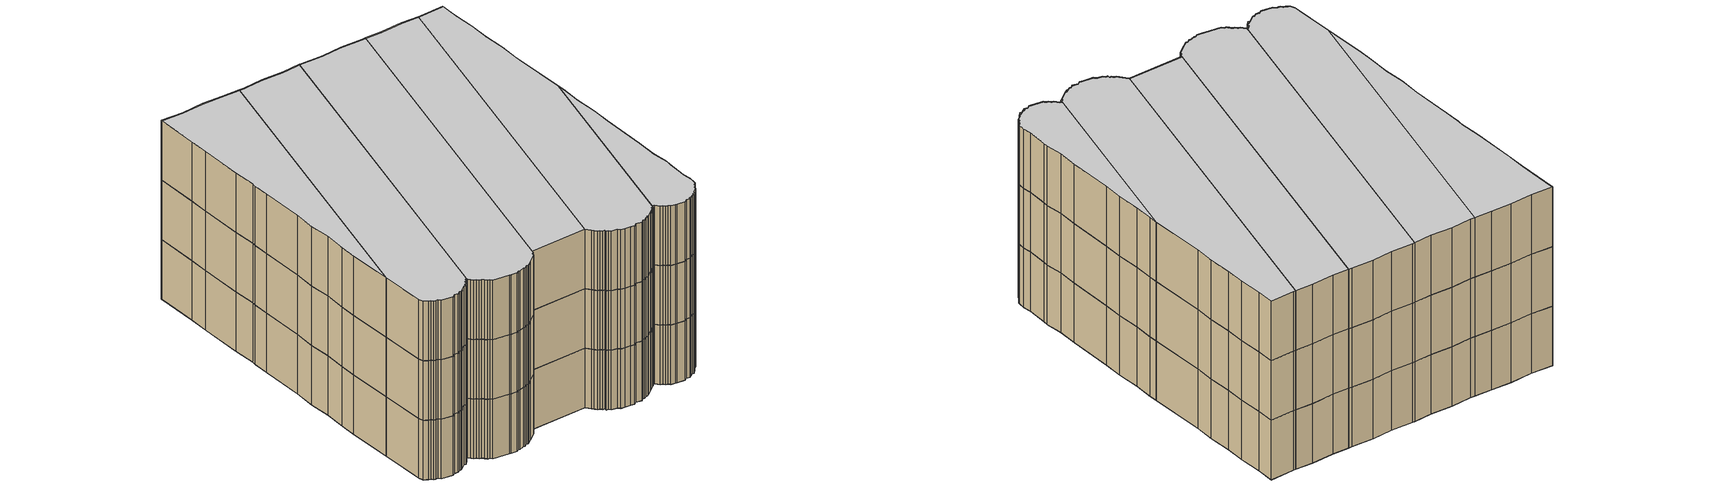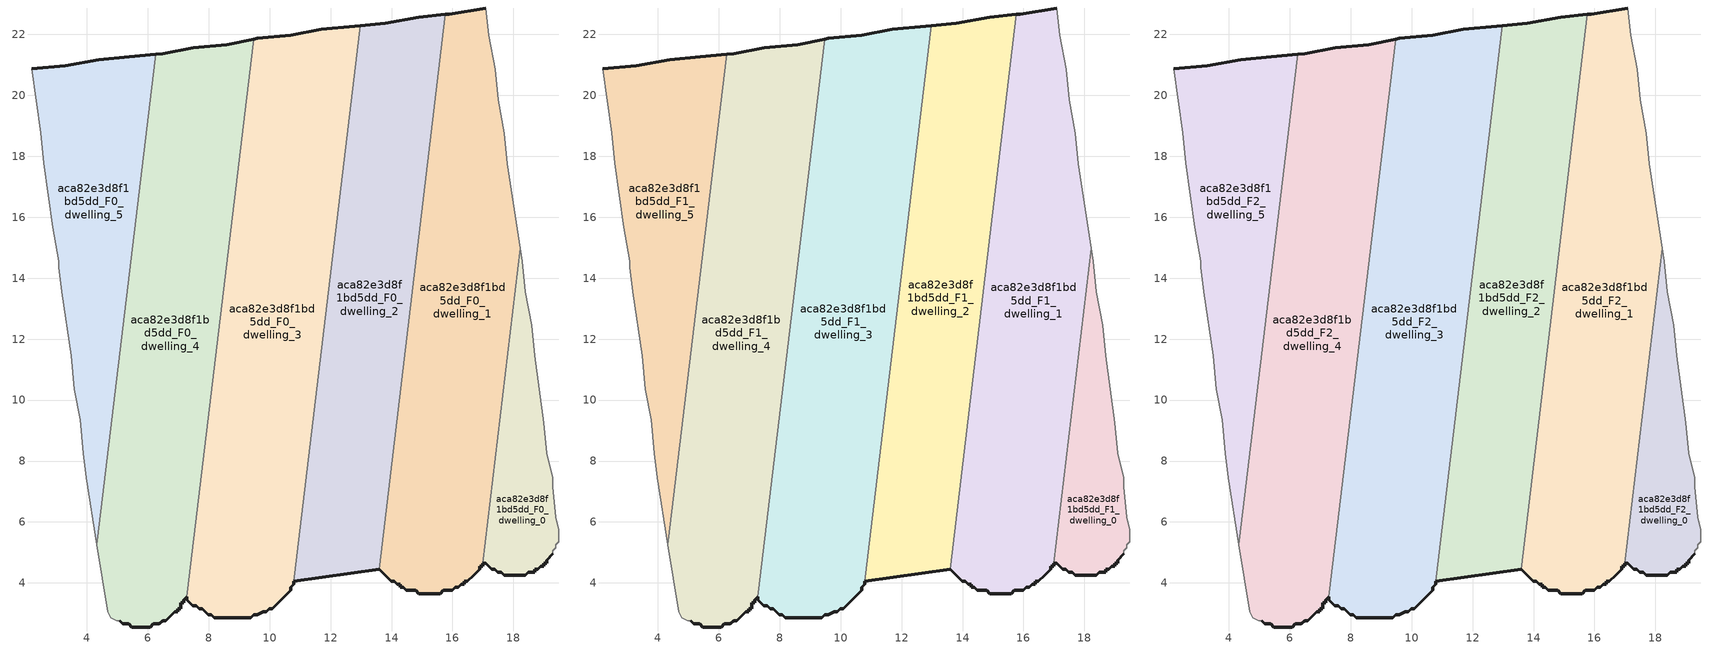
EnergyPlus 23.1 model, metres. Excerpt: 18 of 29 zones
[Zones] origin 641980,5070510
aca82e3d8f1bd5dd_F0_dwelling_0
 floor ground (EU_floor_Construction): 19.09,4.65 19.09,4.75 19.29,4.95 19.29,5.05 19.4,5.15 19.4,5.25 19.49,5.35 19.49,5.75 19.4,6.15 19.3,7.15 19.3,7.45 19.09,8.25 18.99,9.25 18.7,11.46 18.6,12.46 18.4,13.56 18.3,14.56 18.23,14.98 16.99,4.65 17.09,4.65 17.29,4.45 17.39,4.45 17.49,4.35 17.59,4.35 17.69,4.25 17.89,4.25 17.99,4.25 18.39,4.25 18.49,4.35 18.69,4.35 18.69,4.45 18.79,4.45 18.89,4.55 18.99,4.55 18.99,4.65 z0
 wall outside (EU_wall_Construction): 19.29,4.95 19.09,4.75 19.09,4.65 18.99,4.65 18.99,4.55 18.89,4.55 18.79,4.45 18.69,4.45 18.69,4.35 18.49,4.35 18.39,4.25 17.99,4.25 17.89,4.25 17.69,4.25 17.59,4.35 17.49,4.35 17.39,4.45 17.29,4.45 17.09,4.65 16.99,4.65 z0:3
 wall adiabatic (EU_wall_Construction): 18.23,14.98 18.3,14.56 18.4,13.56 18.6,12.46 18.7,11.46 18.99,9.25 19.09,8.25 19.3,7.45 19.3,7.15 19.4,6.15 19.49,5.75 19.49,5.35 19.4,5.25 19.4,5.15 19.29,5.05 19.29,4.95 z0:3
 wall to aca82e3d8f1bd5dd_F0_dwelling_1 (EU_wall_Construction): 16.99,4.65 18.23,14.98 z0:3
aca82e3d8f1bd5dd_F0_dwelling_1
 floor ground (EU_floor_Construction): 16.99,4.55 16.99,4.65 18.23,14.98 17.8,17.76 17.7,18.76 17.5,19.86 17.4,20.86 17.2,21.96 17.1,22.87 15.9,22.67 15.77,22.65 13.59,4.45 13.79,4.25 13.89,4.15 13.99,4.05 14.09,4.05 14.19,3.95 14.29,3.95 14.29,3.85 14.39,3.85 14.49,3.75 14.79,3.75 14.89,3.65 15.09,3.65 15.39,3.65 15.59,3.65 15.69,3.75 15.99,3.75 16.09,3.85 16.19,3.85 16.29,3.95 16.39,3.95 16.39,4.05 16.49,4.05 16.69,4.25 16.79,4.35 16.89,4.45 16.89,4.55 z0
 wall outside (EU_wall_Construction): 16.99,4.65 16.99,4.55 16.89,4.55 16.89,4.45 16.79,4.35 16.69,4.25 16.49,4.05 16.39,4.05 16.39,3.95 16.29,3.95 16.19,3.85 16.09,3.85 15.99,3.75 15.69,3.75 15.59,3.65 15.39,3.65 15.09,3.65 14.89,3.65 14.79,3.75 14.49,3.75 14.39,3.85 14.29,3.85 14.29,3.95 14.19,3.95 14.09,4.05 13.99,4.05 13.89,4.15 13.79,4.25 13.59,4.45 / 15.77,22.65 15.9,22.67 17.1,22.87 z0:3
 wall adiabatic (EU_wall_Construction): 17.1,22.87 17.2,21.96 17.4,20.86 17.5,19.86 17.7,18.76 17.8,17.76 18.23,14.98 z0:3
 wall to aca82e3d8f1bd5dd_F0_dwelling_2 (EU_wall_Construction): 13.59,4.45 15.77,22.65 z0:3
aca82e3d8f1bd5dd_F0_dwelling_2
 floor ground (EU_floor_Construction): 13.59,4.45 15.77,22.65 14.9,22.57 13.8,22.36 12.97,22.28 10.79,4.05 z0
 wall outside (EU_wall_Construction): 13.59,4.45 10.79,4.05 / 12.97,22.28 13.8,22.36 14.9,22.57 15.77,22.65 z0:3
 wall to aca82e3d8f1bd5dd_F0_dwelling_3 (EU_wall_Construction): 10.79,4.05 12.97,22.28 z0:3
aca82e3d8f1bd5dd_F0_dwelling_3
 floor ground (EU_floor_Construction): 10.79,3.95 10.79,4.05 12.97,22.28 12.8,22.26 11.69,22.17 10.69,21.97 9.59,21.87 9.48,21.84 7.29,3.55 7.29,3.45 7.39,3.35 7.48,3.25 7.59,3.25 7.69,3.15 7.79,3.15 7.89,3.05 7.99,2.95 8.09,2.95 8.19,2.85 8.99,2.85 9.09,2.85 9.39,2.85 9.49,2.95 9.59,2.95 9.79,3.05 9.89,3.05 9.99,3.15 10.09,3.15 10.19,3.25 10.29,3.35 10.69,3.75 10.69,3.85 z0
 wall outside (EU_wall_Construction): 10.79,4.05 10.79,3.95 10.69,3.85 10.69,3.75 10.29,3.35 10.19,3.25 10.09,3.15 9.99,3.15 9.89,3.05 9.79,3.05 9.59,2.95 9.49,2.95 9.39,2.85 9.09,2.85 8.99,2.85 8.19,2.85 8.09,2.95 7.99,2.95 7.89,3.05 7.79,3.15 7.69,3.15 7.59,3.25 7.48,3.25 7.39,3.35 7.29,3.45 7.29,3.55 / 9.48,21.84 9.59,21.87 10.69,21.97 11.69,22.17 12.8,22.26 12.97,22.28 z0:3
 wall to aca82e3d8f1bd5dd_F0_dwelling_4 (EU_wall_Construction): 7.29,3.55 9.48,21.84 z0:3
aca82e3d8f1bd5dd_F0_dwelling_4
 floor ground (EU_floor_Construction): 7.29,3.55 9.48,21.84 8.59,21.67 7.49,21.57 6.49,21.37 6.26,21.34 4.33,5.26 4.68,3.05 4.78,2.85 4.98,2.75 5.08,2.75 5.18,2.65 5.28,2.65 5.38,2.65 5.48,2.55 6.08,2.55 6.19,2.65 6.38,2.65 6.48,2.75 6.58,2.75 6.69,2.85 6.89,3.05 6.98,3.05 6.98,3.15 7.09,3.15 7.09,3.35 7.19,3.35 7.19,3.45 z0
 wall outside (EU_wall_Construction): 7.29,3.55 7.19,3.45 7.19,3.35 7.09,3.35 7.09,3.15 6.98,3.15 6.98,3.05 6.89,3.05 6.69,2.85 6.58,2.75 6.48,2.75 6.38,2.65 6.19,2.65 6.08,2.55 5.48,2.55 5.38,2.65 5.28,2.65 5.18,2.65 5.08,2.75 / 6.26,21.34 6.49,21.37 7.49,21.57 8.59,21.67 9.48,21.84 z0:3
 wall adiabatic (EU_wall_Construction): 5.08,2.75 4.98,2.75 4.78,2.85 4.68,3.05 4.33,5.26 z0:3
 wall to aca82e3d8f1bd5dd_F0_dwelling_5 (EU_wall_Construction): 4.33,5.26 6.26,21.34 z0:3
aca82e3d8f1bd5dd_F0_dwelling_5
 floor ground (EU_floor_Construction): 4.33,5.26 6.26,21.34 5.39,21.27 4.39,21.17 3.29,20.97 2.19,20.87 2.49,18.77 2.59,17.76 2.89,15.66 3.09,14.56 3.09,14.36 3.19,13.56 3.48,11.46 3.58,10.36 3.79,9.36 3.89,8.26 3.98,7.46 z0
 wall outside (EU_wall_Construction): 2.19,20.87 3.29,20.97 4.39,21.17 5.39,21.27 6.26,21.34 z0:3
 wall adiabatic (EU_wall_Construction): 4.33,5.26 3.98,7.46 3.89,8.26 3.79,9.36 3.58,10.36 3.48,11.46 3.19,13.56 3.09,14.36 3.09,14.56 2.89,15.66 2.59,17.76 2.49,18.77 2.19,20.87 z0:3
aca82e3d8f1bd5dd_F1_dwelling_0
 floor to aca82e3d8f1bd5dd_F0_dwelling_0 (EU_floor_Construction): 19.09,4.65 19.09,4.75 19.29,4.95 19.29,5.05 19.4,5.15 19.4,5.25 19.49,5.35 19.49,5.75 19.4,6.15 19.3,7.15 19.3,7.45 19.09,8.25 18.99,9.25 18.7,11.46 18.6,12.46 18.4,13.56 18.3,14.56 18.23,14.98 16.99,4.65 17.09,4.65 17.29,4.45 17.39,4.45 17.49,4.35 17.59,4.35 17.69,4.25 17.89,4.25 17.99,4.25 18.39,4.25 18.49,4.35 18.69,4.35 18.69,4.45 18.79,4.45 18.89,4.55 18.99,4.55 18.99,4.65 z3
 wall outside (EU_wall_Construction): 19.29,4.95 19.09,4.75 19.09,4.65 18.99,4.65 18.99,4.55 18.89,4.55 18.79,4.45 18.69,4.45 18.69,4.35 18.49,4.35 18.39,4.25 17.99,4.25 17.89,4.25 17.69,4.25 17.59,4.35 17.49,4.35 17.39,4.45 17.29,4.45 17.09,4.65 16.99,4.65 z3:6
 wall adiabatic (EU_wall_Construction): 18.23,14.98 18.3,14.56 18.4,13.56 18.6,12.46 18.7,11.46 18.99,9.25 19.09,8.25 19.3,7.45 19.3,7.15 19.4,6.15 19.49,5.75 19.49,5.35 19.4,5.25 19.4,5.15 19.29,5.05 19.29,4.95 z3:6
 wall to aca82e3d8f1bd5dd_F1_dwelling_1 (EU_wall_Construction): 16.99,4.65 18.23,14.98 z3:6
aca82e3d8f1bd5dd_F1_dwelling_1
 floor to aca82e3d8f1bd5dd_F0_dwelling_1 (EU_floor_Construction): 16.99,4.55 16.99,4.65 18.23,14.98 17.8,17.76 17.7,18.76 17.5,19.86 17.4,20.86 17.2,21.96 17.1,22.87 15.9,22.67 15.77,22.65 13.59,4.45 13.79,4.25 13.89,4.15 13.99,4.05 14.09,4.05 14.19,3.95 14.29,3.95 14.29,3.85 14.39,3.85 14.49,3.75 14.79,3.75 14.89,3.65 15.09,3.65 15.39,3.65 15.59,3.65 15.69,3.75 15.99,3.75 16.09,3.85 16.19,3.85 16.29,3.95 16.39,3.95 16.39,4.05 16.49,4.05 16.69,4.25 16.79,4.35 16.89,4.45 16.89,4.55 z3
 wall outside (EU_wall_Construction): 16.99,4.65 16.99,4.55 16.89,4.55 16.89,4.45 16.79,4.35 16.69,4.25 16.49,4.05 16.39,4.05 16.39,3.95 16.29,3.95 16.19,3.85 16.09,3.85 15.99,3.75 15.69,3.75 15.59,3.65 15.39,3.65 15.09,3.65 14.89,3.65 14.79,3.75 14.49,3.75 14.39,3.85 14.29,3.85 14.29,3.95 14.19,3.95 14.09,4.05 13.99,4.05 13.89,4.15 13.79,4.25 13.59,4.45 / 15.77,22.65 15.9,22.67 17.1,22.87 z3:6
 wall adiabatic (EU_wall_Construction): 17.1,22.87 17.2,21.96 17.4,20.86 17.5,19.86 17.7,18.76 17.8,17.76 18.23,14.98 z3:6
 wall to aca82e3d8f1bd5dd_F1_dwelling_2 (EU_wall_Construction): 13.59,4.45 15.77,22.65 z3:6
aca82e3d8f1bd5dd_F1_dwelling_2
 floor to aca82e3d8f1bd5dd_F0_dwelling_2 (EU_floor_Construction): 13.59,4.45 15.77,22.65 14.9,22.57 13.8,22.36 12.97,22.28 10.79,4.05 z3
 wall outside (EU_wall_Construction): 13.59,4.45 10.79,4.05 / 12.97,22.28 13.8,22.36 14.9,22.57 15.77,22.65 z3:6
 wall to aca82e3d8f1bd5dd_F1_dwelling_3 (EU_wall_Construction): 10.79,4.05 12.97,22.28 z3:6
aca82e3d8f1bd5dd_F1_dwelling_3
 floor to aca82e3d8f1bd5dd_F0_dwelling_3 (EU_floor_Construction): 10.79,3.95 10.79,4.05 12.97,22.28 12.8,22.26 11.69,22.17 10.69,21.97 9.59,21.87 9.48,21.84 7.29,3.55 7.29,3.45 7.39,3.35 7.48,3.25 7.59,3.25 7.69,3.15 7.79,3.15 7.89,3.05 7.99,2.95 8.09,2.95 8.19,2.85 8.99,2.85 9.09,2.85 9.39,2.85 9.49,2.95 9.59,2.95 9.79,3.05 9.89,3.05 9.99,3.15 10.09,3.15 10.19,3.25 10.29,3.35 10.69,3.75 10.69,3.85 z3
 wall outside (EU_wall_Construction): 10.79,4.05 10.79,3.95 10.69,3.85 10.69,3.75 10.29,3.35 10.19,3.25 10.09,3.15 9.99,3.15 9.89,3.05 9.79,3.05 9.59,2.95 9.49,2.95 9.39,2.85 9.09,2.85 8.99,2.85 8.19,2.85 8.09,2.95 7.99,2.95 7.89,3.05 7.79,3.15 7.69,3.15 7.59,3.25 7.48,3.25 7.39,3.35 7.29,3.45 7.29,3.55 / 9.48,21.84 9.59,21.87 10.69,21.97 11.69,22.17 12.8,22.26 12.97,22.28 z3:6
 wall to aca82e3d8f1bd5dd_F1_dwelling_4 (EU_wall_Construction): 7.29,3.55 9.48,21.84 z3:6
aca82e3d8f1bd5dd_F1_dwelling_4
 floor to aca82e3d8f1bd5dd_F0_dwelling_4 (EU_floor_Construction): 7.29,3.55 9.48,21.84 8.59,21.67 7.49,21.57 6.49,21.37 6.26,21.34 4.33,5.26 4.68,3.05 4.78,2.85 4.98,2.75 5.08,2.75 5.18,2.65 5.28,2.65 5.38,2.65 5.48,2.55 6.08,2.55 6.19,2.65 6.38,2.65 6.48,2.75 6.58,2.75 6.69,2.85 6.89,3.05 6.98,3.05 6.98,3.15 7.09,3.15 7.09,3.35 7.19,3.35 7.19,3.45 z3
 wall outside (EU_wall_Construction): 7.29,3.55 7.19,3.45 7.19,3.35 7.09,3.35 7.09,3.15 6.98,3.15 6.98,3.05 6.89,3.05 6.69,2.85 6.58,2.75 6.48,2.75 6.38,2.65 6.19,2.65 6.08,2.55 5.48,2.55 5.38,2.65 5.28,2.65 5.18,2.65 5.08,2.75 / 6.26,21.34 6.49,21.37 7.49,21.57 8.59,21.67 9.48,21.84 z3:6
 wall adiabatic (EU_wall_Construction): 5.08,2.75 4.98,2.75 4.78,2.85 4.68,3.05 4.33,5.26 z3:6
 wall to aca82e3d8f1bd5dd_F1_dwelling_5 (EU_wall_Construction): 4.33,5.26 6.26,21.34 z3:6
aca82e3d8f1bd5dd_F1_dwelling_5
 floor to aca82e3d8f1bd5dd_F0_dwelling_5 (EU_floor_Construction): 4.33,5.26 6.26,21.34 5.39,21.27 4.39,21.17 3.29,20.97 2.19,20.87 2.49,18.77 2.59,17.76 2.89,15.66 3.09,14.56 3.09,14.36 3.19,13.56 3.48,11.46 3.58,10.36 3.79,9.36 3.89,8.26 3.98,7.46 z3
 wall outside (EU_wall_Construction): 2.19,20.87 3.29,20.97 4.39,21.17 5.39,21.27 6.26,21.34 z3:6
 wall adiabatic (EU_wall_Construction): 4.33,5.26 3.98,7.46 3.89,8.26 3.79,9.36 3.58,10.36 3.48,11.46 3.19,13.56 3.09,14.36 3.09,14.56 2.89,15.66 2.59,17.76 2.49,18.77 2.19,20.87 z3:6
aca82e3d8f1bd5dd_F2_dwelling_0
 floor to aca82e3d8f1bd5dd_F1_dwelling_0 (EU_floor_Construction): 19.09,4.65 19.09,4.75 19.29,4.95 19.29,5.05 19.4,5.15 19.4,5.25 19.49,5.35 19.49,5.75 19.4,6.15 19.3,7.15 19.3,7.45 19.09,8.25 18.99,9.25 18.7,11.46 18.6,12.46 18.4,13.56 18.3,14.56 18.23,14.98 16.99,4.65 17.09,4.65 17.29,4.45 17.39,4.45 17.49,4.35 17.59,4.35 17.69,4.25 17.89,4.25 17.99,4.25 18.39,4.25 18.49,4.35 18.69,4.35 18.69,4.45 18.79,4.45 18.89,4.55 18.99,4.55 18.99,4.65 z6
 wall outside (EU_wall_Construction): 19.29,4.95 19.09,4.75 19.09,4.65 18.99,4.65 18.99,4.55 18.89,4.55 18.79,4.45 18.69,4.45 18.69,4.35 18.49,4.35 18.39,4.25 17.99,4.25 17.89,4.25 17.69,4.25 17.59,4.35 17.49,4.35 17.39,4.45 17.29,4.45 17.09,4.65 16.99,4.65 z6:9
 wall adiabatic (EU_wall_Construction): 18.23,14.98 18.3,14.56 18.4,13.56 18.6,12.46 18.7,11.46 18.99,9.25 19.09,8.25 19.3,7.45 19.3,7.15 19.4,6.15 19.49,5.75 19.49,5.35 19.4,5.25 19.4,5.15 19.29,5.05 19.29,4.95 z6:9
 wall to aca82e3d8f1bd5dd_F2_dwelling_1 (EU_wall_Construction): 16.99,4.65 18.23,14.98 z6:9
 ceiling to aca82e3d8f1bd5dd_F3_dwelling_0 (EU_floor_Construction): 18.23,14.98 18.3,14.56 18.4,13.56 18.6,12.46 18.7,11.46 18.99,9.25 19.09,8.25 19.3,7.45 19.3,7.15 19.4,6.15 19.49,5.75 19.49,5.35 19.4,5.25 19.4,5.15 19.29,5.05 19.29,4.95 19.09,4.75 19.09,4.65 18.99,4.65 18.99,4.55 18.89,4.55 18.79,4.45 18.69,4.45 18.69,4.35 18.49,4.35 18.39,4.25 17.99,4.25 17.89,4.25 17.69,4.25 17.59,4.35 17.49,4.35 17.39,4.45 17.29,4.45 17.09,4.65 16.99,4.65 z9
aca82e3d8f1bd5dd_F2_dwelling_1
 floor to aca82e3d8f1bd5dd_F1_dwelling_1 (EU_floor_Construction): 16.99,4.55 16.99,4.65 18.23,14.98 17.8,17.76 17.7,18.76 17.5,19.86 17.4,20.86 17.2,21.96 17.1,22.87 15.9,22.67 15.77,22.65 13.59,4.45 13.79,4.25 13.89,4.15 13.99,4.05 14.09,4.05 14.19,3.95 14.29,3.95 14.29,3.85 14.39,3.85 14.49,3.75 14.79,3.75 14.89,3.65 15.09,3.65 15.39,3.65 15.59,3.65 15.69,3.75 15.99,3.75 16.09,3.85 16.19,3.85 16.29,3.95 16.39,3.95 16.39,4.05 16.49,4.05 16.69,4.25 16.79,4.35 16.89,4.45 16.89,4.55 z6
 wall outside (EU_wall_Construction): 16.99,4.65 16.99,4.55 16.89,4.55 16.89,4.45 16.79,4.35 16.69,4.25 16.49,4.05 16.39,4.05 16.39,3.95 16.29,3.95 16.19,3.85 16.09,3.85 15.99,3.75 15.69,3.75 15.59,3.65 15.39,3.65 15.09,3.65 14.89,3.65 14.79,3.75 14.49,3.75 14.39,3.85 14.29,3.85 14.29,3.95 14.19,3.95 14.09,4.05 13.99,4.05 13.89,4.15 13.79,4.25 13.59,4.45 / 15.77,22.65 15.9,22.67 17.1,22.87 z6:9
 wall adiabatic (EU_wall_Construction): 17.1,22.87 17.2,21.96 17.4,20.86 17.5,19.86 17.7,18.76 17.8,17.76 18.23,14.98 z6:9
 wall to aca82e3d8f1bd5dd_F2_dwelling_2 (EU_wall_Construction): 13.59,4.45 15.77,22.65 z6:9
 ceiling to aca82e3d8f1bd5dd_F3_dwelling_1 (EU_floor_Construction): 17.1,22.87 17.2,21.96 17.4,20.86 17.5,19.86 17.7,18.76 17.8,17.76 18.23,14.98 16.99,4.65 16.99,4.55 16.89,4.55 16.89,4.45 16.79,4.35 16.69,4.25 16.49,4.05 16.39,4.05 16.39,3.95 16.29,3.95 16.19,3.85 16.09,3.85 15.99,3.75 15.69,3.75 15.59,3.65 15.39,3.65 15.09,3.65 14.89,3.65 14.79,3.75 14.49,3.75 14.39,3.85 14.29,3.85 14.29,3.95 14.19,3.95 14.09,4.05 13.99,4.05 13.89,4.15 13.79,4.25 13.59,4.45 15.77,22.65 15.9,22.67 z9
aca82e3d8f1bd5dd_F2_dwelling_2
 floor to aca82e3d8f1bd5dd_F1_dwelling_2 (EU_floor_Construction): 13.59,4.45 15.77,22.65 14.9,22.57 13.8,22.36 12.97,22.28 10.79,4.05 z6
 wall outside (EU_wall_Construction): 13.59,4.45 10.79,4.05 / 12.97,22.28 13.8,22.36 14.9,22.57 15.77,22.65 z6:9
 wall to aca82e3d8f1bd5dd_F2_dwelling_3 (EU_wall_Construction): 10.79,4.05 12.97,22.28 z6:9
 ceiling to aca82e3d8f1bd5dd_F3_dwelling_2 (EU_floor_Construction): 15.77,22.65 13.59,4.45 10.79,4.05 12.97,22.28 13.8,22.36 14.9,22.57 z9
aca82e3d8f1bd5dd_F2_dwelling_3
 floor to aca82e3d8f1bd5dd_F1_dwelling_3 (EU_floor_Construction): 10.79,3.95 10.79,4.05 12.97,22.28 12.8,22.26 11.69,22.17 10.69,21.97 9.59,21.87 9.48,21.84 7.29,3.55 7.29,3.45 7.39,3.35 7.48,3.25 7.59,3.25 7.69,3.15 7.79,3.15 7.89,3.05 7.99,2.95 8.09,2.95 8.19,2.85 8.99,2.85 9.09,2.85 9.39,2.85 9.49,2.95 9.59,2.95 9.79,3.05 9.89,3.05 9.99,3.15 10.09,3.15 10.19,3.25 10.29,3.35 10.69,3.75 10.69,3.85 z6
 wall outside (EU_wall_Construction): 10.79,4.05 10.79,3.95 10.69,3.85 10.69,3.75 10.29,3.35 10.19,3.25 10.09,3.15 9.99,3.15 9.89,3.05 9.79,3.05 9.59,2.95 9.49,2.95 9.39,2.85 9.09,2.85 8.99,2.85 8.19,2.85 8.09,2.95 7.99,2.95 7.89,3.05 7.79,3.15 7.69,3.15 7.59,3.25 7.48,3.25 7.39,3.35 7.29,3.45 7.29,3.55 / 9.48,21.84 9.59,21.87 10.69,21.97 11.69,22.17 12.8,22.26 12.97,22.28 z6:9
 wall to aca82e3d8f1bd5dd_F2_dwelling_4 (EU_wall_Construction): 7.29,3.55 9.48,21.84 z6:9
 ceiling to aca82e3d8f1bd5dd_F3_dwelling_3 (EU_floor_Construction): 12.97,22.28 10.79,4.05 10.79,3.95 10.69,3.85 10.69,3.75 10.29,3.35 10.19,3.25 10.09,3.15 9.99,3.15 9.89,3.05 9.79,3.05 9.59,2.95 9.49,2.95 9.39,2.85 9.09,2.85 8.99,2.85 8.19,2.85 8.09,2.95 7.99,2.95 7.89,3.05 7.79,3.15 7.69,3.15 7.59,3.25 7.48,3.25 7.39,3.35 7.29,3.45 7.29,3.55 9.48,21.84 9.59,21.87 10.69,21.97 11.69,22.17 12.8,22.26 z9
aca82e3d8f1bd5dd_F2_dwelling_4
 floor to aca82e3d8f1bd5dd_F1_dwelling_4 (EU_floor_Construction): 7.29,3.55 9.48,21.84 8.59,21.67 7.49,21.57 6.49,21.37 6.26,21.34 4.33,5.26 4.68,3.05 4.78,2.85 4.98,2.75 5.08,2.75 5.18,2.65 5.28,2.65 5.38,2.65 5.48,2.55 6.08,2.55 6.19,2.65 6.38,2.65 6.48,2.75 6.58,2.75 6.69,2.85 6.89,3.05 6.98,3.05 6.98,3.15 7.09,3.15 7.09,3.35 7.19,3.35 7.19,3.45 z6
 wall outside (EU_wall_Construction): 7.29,3.55 7.19,3.45 7.19,3.35 7.09,3.35 7.09,3.15 6.98,3.15 6.98,3.05 6.89,3.05 6.69,2.85 6.58,2.75 6.48,2.75 6.38,2.65 6.19,2.65 6.08,2.55 5.48,2.55 5.38,2.65 5.28,2.65 5.18,2.65 5.08,2.75 / 6.26,21.34 6.49,21.37 7.49,21.57 8.59,21.67 9.48,21.84 z6:9
 wall adiabatic (EU_wall_Construction): 5.08,2.75 4.98,2.75 4.78,2.85 4.68,3.05 4.33,5.26 z6:9
 wall to aca82e3d8f1bd5dd_F2_dwelling_5 (EU_wall_Construction): 4.33,5.26 6.26,21.34 z6:9
 ceiling to aca82e3d8f1bd5dd_F3_dwelling_4 (EU_floor_Construction): 9.48,21.84 7.29,3.55 7.19,3.45 7.19,3.35 7.09,3.35 7.09,3.15 6.98,3.15 6.98,3.05 6.89,3.05 6.69,2.85 6.58,2.75 6.48,2.75 6.38,2.65 6.19,2.65 6.08,2.55 5.48,2.55 5.38,2.65 5.28,2.65 5.18,2.65 5.08,2.75 4.98,2.75 4.78,2.85 4.68,3.05 4.33,5.26 6.26,21.34 6.49,21.37 7.49,21.57 8.59,21.67 z9
aca82e3d8f1bd5dd_F2_dwelling_5
 floor to aca82e3d8f1bd5dd_F1_dwelling_5 (EU_floor_Construction): 4.33,5.26 6.26,21.34 5.39,21.27 4.39,21.17 3.29,20.97 2.19,20.87 2.49,18.77 2.59,17.76 2.89,15.66 3.09,14.56 3.09,14.36 3.19,13.56 3.48,11.46 3.58,10.36 3.79,9.36 3.89,8.26 3.98,7.46 z6
 wall outside (EU_wall_Construction): 2.19,20.87 3.29,20.97 4.39,21.17 5.39,21.27 6.26,21.34 z6:9
 wall adiabatic (EU_wall_Construction): 4.33,5.26 3.98,7.46 3.89,8.26 3.79,9.36 3.58,10.36 3.48,11.46 3.19,13.56 3.09,14.36 3.09,14.56 2.89,15.66 2.59,17.76 2.49,18.77 2.19,20.87 z6:9
 ceiling to aca82e3d8f1bd5dd_F3_dwelling_5 (EU_floor_Construction): 6.26,21.34 4.33,5.26 3.98,7.46 3.89,8.26 3.79,9.36 3.58,10.36 3.48,11.46 3.19,13.56 3.09,14.36 3.09,14.56 2.89,15.66 2.59,17.76 2.49,18.77 2.19,20.87 3.29,20.97 4.39,21.17 5.39,21.27 z9
[Building]
EU S2 Campaign: North Axis=0; Terrain=City; Solar Distribution=FullExterior
[Site:Location]
Lyon-Bron: Latitude=45.75; Longitude=5; Time Zone=1; Elevation=198
[SizingPeriod:WeatherFileDays]
AnnualSizingPeriod: Begin Month=1; Begin Day of Month=1; End Month=12; End Day of Month=31; Day of Week for Start Day=Monday; Use Weather File Daylight Saving Period=No; Use Weather File Rain and Snow Indicators=No
[MATERIAL]
EU_InternalMass_Material: Roughness=MediumRough; Thickness=0.1; Conductivity=1; Density=1800; Specific Heat=900; Thermal Absorptance=0.9; Solar Absorptance=0.7; Visible Absorptance=0.7
[MATERIAL:NOMASS] Roughness=MediumRough; Thermal Absorptance=0.9; Solar Absorptance=0.7; Visible Absorptance=0.7
Name | Thermal Resistance
EU_wall_NoMass | 0.776494
EU_floor_NoMass | 0.421597
[CONSTRUCTION]
EU_wall_Construction: EU_wall_NoMass
EU_floor_Construction: EU_floor_NoMass
EU_InternalMass_Construction: EU_InternalMass_Material
[ZONE] Type=1; Multiplier=1; Ceiling Height=autocalculate; Floor Area=autocalculate; Part of Total Floor Area=Yes
Name | Volume
aca82e3d8f1bd5dd_F0_dwelling_0; aca82e3d8f1bd5dd_F1_dwelling_0; aca82e3d8f1bd5dd_F2_dwelling_0 | 41.6594
aca82e3d8f1bd5dd_F0_dwelling_1; aca82e3d8f1bd5dd_F1_dwelling_1; aca82e3d8f1bd5dd_F2_dwelling_1 | 166.801
aca82e3d8f1bd5dd_F0_dwelling_2; aca82e3d8f1bd5dd_F1_dwelling_2; aca82e3d8f1bd5dd_F2_dwelling_2 | 150.498
aca82e3d8f1bd5dd_F0_dwelling_3; aca82e3d8f1bd5dd_F1_dwelling_3; aca82e3d8f1bd5dd_F2_dwelling_3 | 196.082
aca82e3d8f1bd5dd_F0_dwelling_4; aca82e3d8f1bd5dd_F1_dwelling_4; aca82e3d8f1bd5dd_F2_dwelling_4 | 175.627
aca82e3d8f1bd5dd_F0_dwelling_5; aca82e3d8f1bd5dd_F1_dwelling_5; aca82e3d8f1bd5dd_F2_dwelling_5 | 97.5447
[INTERNALMASS] Construction=EU_InternalMass_Construction
Name | Zone or ZoneList | Surface Area
aca82e3d8f1bd5dd_F0_dwelling_0_EU_InternalMass | aca82e3d8f1bd5dd_F0_dwelling_0 | 13.8852
aca82e3d8f1bd5dd_F0_dwelling_1_EU_InternalMass | aca82e3d8f1bd5dd_F0_dwelling_1 | 55.6002
aca82e3d8f1bd5dd_F0_dwelling_2_EU_InternalMass | aca82e3d8f1bd5dd_F0_dwelling_2 | 50.1658
aca82e3d8f1bd5dd_F0_dwelling_3_EU_InternalMass | aca82e3d8f1bd5dd_F0_dwelling_3 | 65.3603
aca82e3d8f1bd5dd_F0_dwelling_4_EU_InternalMass | aca82e3d8f1bd5dd_F0_dwelling_4 | 58.5417
aca82e3d8f1bd5dd_F0_dwelling_5_EU_InternalMass | aca82e3d8f1bd5dd_F0_dwelling_5 | 32.5152
aca82e3d8f1bd5dd_F1_dwelling_0_EU_InternalMass | aca82e3d8f1bd5dd_F1_dwelling_0 | 13.8852
aca82e3d8f1bd5dd_F1_dwelling_1_EU_InternalMass | aca82e3d8f1bd5dd_F1_dwelling_1 | 55.6002
aca82e3d8f1bd5dd_F1_dwelling_2_EU_InternalMass | aca82e3d8f1bd5dd_F1_dwelling_2 | 50.1658
aca82e3d8f1bd5dd_F1_dwelling_3_EU_InternalMass | aca82e3d8f1bd5dd_F1_dwelling_3 | 65.3603
aca82e3d8f1bd5dd_F1_dwelling_4_EU_InternalMass | aca82e3d8f1bd5dd_F1_dwelling_4 | 58.5417
aca82e3d8f1bd5dd_F1_dwelling_5_EU_InternalMass | aca82e3d8f1bd5dd_F1_dwelling_5 | 32.5152
aca82e3d8f1bd5dd_F2_dwelling_0_EU_InternalMass | aca82e3d8f1bd5dd_F2_dwelling_0 | 13.8852
aca82e3d8f1bd5dd_F2_dwelling_1_EU_InternalMass | aca82e3d8f1bd5dd_F2_dwelling_1 | 55.6002
aca82e3d8f1bd5dd_F2_dwelling_2_EU_InternalMass | aca82e3d8f1bd5dd_F2_dwelling_2 | 50.1658
aca82e3d8f1bd5dd_F2_dwelling_3_EU_InternalMass | aca82e3d8f1bd5dd_F2_dwelling_3 | 65.3603
aca82e3d8f1bd5dd_F2_dwelling_4_EU_InternalMass | aca82e3d8f1bd5dd_F2_dwelling_4 | 58.5417
aca82e3d8f1bd5dd_F2_dwelling_5_EU_InternalMass | aca82e3d8f1bd5dd_F2_dwelling_5 | 32.5152
[OTHEREQUIPMENT] Fuel Type=Electricity; Design Level Calculation Method=Watts/Area; Power per Zone Floor Area=1; Fraction Latent=0; Fraction Radiant=0; Fraction Lost=0; Carbon Dioxide Generation Rate=0; EndUse Subcategory=EU_Step8_InternalGains
Name | Zone or ZoneList or Space or SpaceList | Schedule
EU_Step8_InternalGain_aca82e3d8f1bd5dd_F0_dwelling_0_f000 | aca82e3d8f1bd5dd_F0_dwelling_0 | EU_Step8_GainSchedule_aca82e3d8f1bd5dd_F0_dwelling_0_f000
EU_Step8_InternalGain_aca82e3d8f1bd5dd_F0_dwelling_1_f000 | aca82e3d8f1bd5dd_F0_dwelling_1 | EU_Step8_GainSchedule_aca82e3d8f1bd5dd_F0_dwelling_1_f000
EU_Step8_InternalGain_aca82e3d8f1bd5dd_F0_dwelling_2_f000 | aca82e3d8f1bd5dd_F0_dwelling_2 | EU_Step8_GainSchedule_aca82e3d8f1bd5dd_F0_dwelling_2_f000
EU_Step8_InternalGain_aca82e3d8f1bd5dd_F0_dwelling_3_f000 | aca82e3d8f1bd5dd_F0_dwelling_3 | EU_Step8_GainSchedule_aca82e3d8f1bd5dd_F0_dwelling_3_f000
EU_Step8_InternalGain_aca82e3d8f1bd5dd_F0_dwelling_4_f000 | aca82e3d8f1bd5dd_F0_dwelling_4 | EU_Step8_GainSchedule_aca82e3d8f1bd5dd_F0_dwelling_4_f000
EU_Step8_InternalGain_aca82e3d8f1bd5dd_F0_dwelling_5_f000 | aca82e3d8f1bd5dd_F0_dwelling_5 | EU_Step8_GainSchedule_aca82e3d8f1bd5dd_F0_dwelling_5_f000
EU_Step8_InternalGain_aca82e3d8f1bd5dd_F1_dwelling_0_f000 | aca82e3d8f1bd5dd_F1_dwelling_0 | EU_Step8_GainSchedule_aca82e3d8f1bd5dd_F1_dwelling_0_f000
EU_Step8_InternalGain_aca82e3d8f1bd5dd_F1_dwelling_1_f000 | aca82e3d8f1bd5dd_F1_dwelling_1 | EU_Step8_GainSchedule_aca82e3d8f1bd5dd_F1_dwelling_1_f000
EU_Step8_InternalGain_aca82e3d8f1bd5dd_F1_dwelling_2_f000 | aca82e3d8f1bd5dd_F1_dwelling_2 | EU_Step8_GainSchedule_aca82e3d8f1bd5dd_F1_dwelling_2_f000
EU_Step8_InternalGain_aca82e3d8f1bd5dd_F1_dwelling_3_f000 | aca82e3d8f1bd5dd_F1_dwelling_3 | EU_Step8_GainSchedule_aca82e3d8f1bd5dd_F1_dwelling_3_f000
EU_Step8_InternalGain_aca82e3d8f1bd5dd_F1_dwelling_4_f000 | aca82e3d8f1bd5dd_F1_dwelling_4 | EU_Step8_GainSchedule_aca82e3d8f1bd5dd_F1_dwelling_4_f000
EU_Step8_InternalGain_aca82e3d8f1bd5dd_F1_dwelling_5_f000 | aca82e3d8f1bd5dd_F1_dwelling_5 | EU_Step8_GainSchedule_aca82e3d8f1bd5dd_F1_dwelling_5_f000
EU_Step8_InternalGain_aca82e3d8f1bd5dd_F2_dwelling_0_f000 | aca82e3d8f1bd5dd_F2_dwelling_0 | EU_Step8_GainSchedule_aca82e3d8f1bd5dd_F2_dwelling_0_f000
EU_Step8_InternalGain_aca82e3d8f1bd5dd_F2_dwelling_1_f000 | aca82e3d8f1bd5dd_F2_dwelling_1 | EU_Step8_GainSchedule_aca82e3d8f1bd5dd_F2_dwelling_1_f000
EU_Step8_InternalGain_aca82e3d8f1bd5dd_F2_dwelling_2_f000 | aca82e3d8f1bd5dd_F2_dwelling_2 | EU_Step8_GainSchedule_aca82e3d8f1bd5dd_F2_dwelling_2_f000
EU_Step8_InternalGain_aca82e3d8f1bd5dd_F2_dwelling_3_f000 | aca82e3d8f1bd5dd_F2_dwelling_3 | EU_Step8_GainSchedule_aca82e3d8f1bd5dd_F2_dwelling_3_f000
EU_Step8_InternalGain_aca82e3d8f1bd5dd_F2_dwelling_4_f000 | aca82e3d8f1bd5dd_F2_dwelling_4 | EU_Step8_GainSchedule_aca82e3d8f1bd5dd_F2_dwelling_4_f000
EU_Step8_InternalGain_aca82e3d8f1bd5dd_F2_dwelling_5_f000 | aca82e3d8f1bd5dd_F2_dwelling_5 | EU_Step8_GainSchedule_aca82e3d8f1bd5dd_F2_dwelling_5_f000
[ZONEVENTILATION:DESIGNFLOWRATE] Schedule=EU_AlwaysOn; Design Flow Rate Calculation Method=AirChanges/Hour; Air Changes per Hour=0.693814; Ventilation Type=Natural; Fan Pressure Rise=0; Fan Total Efficiency=1; Constant Term Coefficient=1; Temperature Term Coefficient=0; Velocity Term Coefficient=0; Velocity Squared Term Coefficient=0; Minimum Indoor Temperature=-100; Maximum Indoor Temperature=100; Delta Temperature=-100; Minimum Outdoor Temperature=-100; Maximum Outdoor Temperature=100; Maximum Wind Speed=40
Name | Zone or ZoneList or Space or SpaceList
EU_ConstantAir_aca82e3d8f1bd5dd_F0_dwelling_0 | aca82e3d8f1bd5dd_F0_dwelling_0
EU_ConstantAir_aca82e3d8f1bd5dd_F0_dwelling_1 | aca82e3d8f1bd5dd_F0_dwelling_1
EU_ConstantAir_aca82e3d8f1bd5dd_F0_dwelling_2 | aca82e3d8f1bd5dd_F0_dwelling_2
EU_ConstantAir_aca82e3d8f1bd5dd_F0_dwelling_3 | aca82e3d8f1bd5dd_F0_dwelling_3
EU_ConstantAir_aca82e3d8f1bd5dd_F0_dwelling_4 | aca82e3d8f1bd5dd_F0_dwelling_4
EU_ConstantAir_aca82e3d8f1bd5dd_F0_dwelling_5 | aca82e3d8f1bd5dd_F0_dwelling_5
EU_ConstantAir_aca82e3d8f1bd5dd_F1_dwelling_0 | aca82e3d8f1bd5dd_F1_dwelling_0
EU_ConstantAir_aca82e3d8f1bd5dd_F1_dwelling_1 | aca82e3d8f1bd5dd_F1_dwelling_1
EU_ConstantAir_aca82e3d8f1bd5dd_F1_dwelling_2 | aca82e3d8f1bd5dd_F1_dwelling_2
EU_ConstantAir_aca82e3d8f1bd5dd_F1_dwelling_3 | aca82e3d8f1bd5dd_F1_dwelling_3
EU_ConstantAir_aca82e3d8f1bd5dd_F1_dwelling_4 | aca82e3d8f1bd5dd_F1_dwelling_4
EU_ConstantAir_aca82e3d8f1bd5dd_F1_dwelling_5 | aca82e3d8f1bd5dd_F1_dwelling_5
EU_ConstantAir_aca82e3d8f1bd5dd_F2_dwelling_0 | aca82e3d8f1bd5dd_F2_dwelling_0
EU_ConstantAir_aca82e3d8f1bd5dd_F2_dwelling_1 | aca82e3d8f1bd5dd_F2_dwelling_1
EU_ConstantAir_aca82e3d8f1bd5dd_F2_dwelling_2 | aca82e3d8f1bd5dd_F2_dwelling_2
EU_ConstantAir_aca82e3d8f1bd5dd_F2_dwelling_3 | aca82e3d8f1bd5dd_F2_dwelling_3
EU_ConstantAir_aca82e3d8f1bd5dd_F2_dwelling_4 | aca82e3d8f1bd5dd_F2_dwelling_4
EU_ConstantAir_aca82e3d8f1bd5dd_F2_dwelling_5 | aca82e3d8f1bd5dd_F2_dwelling_5
[HVACTEMPLATE:THERMOSTAT] Constant Heating Setpoint=20; Constant Cooling Setpoint=50
EU_HeatOnly_aca82e3d8f1bd5dd_F0_dwelling_0; EU_HeatOnly_aca82e3d8f1bd5dd_F0_dwelling_1; EU_HeatOnly_aca82e3d8f1bd5dd_F0_dwelling_2; EU_HeatOnly_aca82e3d8f1bd5dd_F0_dwelling_3; EU_HeatOnly_aca82e3d8f1bd5dd_F0_dwelling_4; EU_HeatOnly_aca82e3d8f1bd5dd_F0_dwelling_5; EU_HeatOnly_aca82e3d8f1bd5dd_F1_dwelling_0; EU_HeatOnly_aca82e3d8f1bd5dd_F1_dwelling_1; EU_HeatOnly_aca82e3d8f1bd5dd_F1_dwelling_2; EU_HeatOnly_aca82e3d8f1bd5dd_F1_dwelling_3; EU_HeatOnly_aca82e3d8f1bd5dd_F1_dwelling_4; EU_HeatOnly_aca82e3d8f1bd5dd_F1_dwelling_5; EU_HeatOnly_aca82e3d8f1bd5dd_F2_dwelling_0; EU_HeatOnly_aca82e3d8f1bd5dd_F2_dwelling_1; EU_HeatOnly_aca82e3d8f1bd5dd_F2_dwelling_2; EU_HeatOnly_aca82e3d8f1bd5dd_F2_dwelling_3; EU_HeatOnly_aca82e3d8f1bd5dd_F2_dwelling_4; EU_HeatOnly_aca82e3d8f1bd5dd_F2_dwelling_5; EU_HeatOnly_aca82e3d8f1bd5dd_F3_dwelling_0; EU_HeatOnly_aca82e3d8f1bd5dd_F3_dwelling_1; EU_HeatOnly_aca82e3d8f1bd5dd_F3_dwelling_2; EU_HeatOnly_aca82e3d8f1bd5dd_F3_dwelling_3; EU_HeatOnly_aca82e3d8f1bd5dd_F3_dwelling_4; EU_HeatOnly_aca82e3d8f1bd5dd_F3_dwelling_5; EU_HeatOnly_aca82e3d8f1bd5dd_F4_dwelling_0; EU_HeatOnly_aca82e3d8f1bd5dd_F4_dwelling_1; EU_HeatOnly_aca82e3d8f1bd5dd_F4_dwelling_2; EU_HeatOnly_aca82e3d8f1bd5dd_F4_dwelling_3; EU_HeatOnly_aca82e3d8f1bd5dd_F4_dwelling_4
[HVACTEMPLATE:ZONE:IDEALLOADSAIRSYSTEM] System Availability Schedule=EU_AlwaysOn; Maximum Heating Supply Air Temperature=50; Minimum Cooling Supply Air Temperature=13; Maximum Heating Supply Air Humidity Ratio=0.0156; Minimum Cooling Supply Air Humidity Ratio=0.0077; Heating Limit=NoLimit; Cooling Limit=NoLimit; Heating Availability Schedule=EU_AlwaysOn; Cooling Availability Schedule=EU_CoolingOff; Dehumidification Control Type=ConstantSensibleHeatRatio; Cooling Sensible Heat Ratio=0.7; Dehumidification Setpoint=60; Humidification Control Type=None; Humidification Setpoint=30; Outdoor Air Method=None; Outdoor Air Flow Rate per Person=0.00944; Outdoor Air Flow Rate per Zone Floor Area=0; Outdoor Air Flow Rate per Zone=0; Demand Controlled Ventilation Type=None; Outdoor Air Economizer Type=NoEconomizer; Heat Recovery Type=None; Sensible Heat Recovery Effectiveness=0.7; Latent Heat Recovery Effectiveness=0.65
Name | Template Thermostat
aca82e3d8f1bd5dd_F0_dwelling_0 | EU_HeatOnly_aca82e3d8f1bd5dd_F0_dwelling_0
aca82e3d8f1bd5dd_F0_dwelling_1 | EU_HeatOnly_aca82e3d8f1bd5dd_F0_dwelling_1
aca82e3d8f1bd5dd_F0_dwelling_2 | EU_HeatOnly_aca82e3d8f1bd5dd_F0_dwelling_2
aca82e3d8f1bd5dd_F0_dwelling_3 | EU_HeatOnly_aca82e3d8f1bd5dd_F0_dwelling_3
aca82e3d8f1bd5dd_F0_dwelling_4 | EU_HeatOnly_aca82e3d8f1bd5dd_F0_dwelling_4
aca82e3d8f1bd5dd_F0_dwelling_5 | EU_HeatOnly_aca82e3d8f1bd5dd_F0_dwelling_5
aca82e3d8f1bd5dd_F1_dwelling_0 | EU_HeatOnly_aca82e3d8f1bd5dd_F1_dwelling_0
aca82e3d8f1bd5dd_F1_dwelling_1 | EU_HeatOnly_aca82e3d8f1bd5dd_F1_dwelling_1
aca82e3d8f1bd5dd_F1_dwelling_2 | EU_HeatOnly_aca82e3d8f1bd5dd_F1_dwelling_2
aca82e3d8f1bd5dd_F1_dwelling_3 | EU_HeatOnly_aca82e3d8f1bd5dd_F1_dwelling_3
aca82e3d8f1bd5dd_F1_dwelling_4 | EU_HeatOnly_aca82e3d8f1bd5dd_F1_dwelling_4
aca82e3d8f1bd5dd_F1_dwelling_5 | EU_HeatOnly_aca82e3d8f1bd5dd_F1_dwelling_5
aca82e3d8f1bd5dd_F2_dwelling_0 | EU_HeatOnly_aca82e3d8f1bd5dd_F2_dwelling_0
aca82e3d8f1bd5dd_F2_dwelling_1 | EU_HeatOnly_aca82e3d8f1bd5dd_F2_dwelling_1
aca82e3d8f1bd5dd_F2_dwelling_2 | EU_HeatOnly_aca82e3d8f1bd5dd_F2_dwelling_2
aca82e3d8f1bd5dd_F2_dwelling_3 | EU_HeatOnly_aca82e3d8f1bd5dd_F2_dwelling_3
aca82e3d8f1bd5dd_F2_dwelling_4 | EU_HeatOnly_aca82e3d8f1bd5dd_F2_dwelling_4
aca82e3d8f1bd5dd_F2_dwelling_5 | EU_HeatOnly_aca82e3d8f1bd5dd_F2_dwelling_5
[SIZING:ZONE] Zone Cooling Design Supply Air Temperature Input Method=SupplyAirTemperature; Zone Cooling Design Supply Air Temperature=13; Zone Heating Design Supply Air Temperature Input Method=SupplyAirTemperature; Zone Heating Design Supply Air Temperature=50; Zone Cooling Design Supply Air Humidity Ratio=0.008; Zone Heating Design Supply Air Humidity Ratio=0.008; Cooling Design Air Flow Method=DesignDay; Cooling Design Air Flow Rate=0; Cooling Minimum Air Flow per Zone Floor Area=0.000762; Cooling Minimum Air Flow=0; Cooling Minimum Air Flow Fraction=0.2; Heating Design Air Flow Method=DesignDay; Heating Design Air Flow Rate=0; Heating Maximum Air Flow per Zone Floor Area=0.002032; Heating Maximum Air Flow=0.141576; Heating Maximum Air Flow Fraction=0.3; Account for Dedicated Outdoor Air System=No; Dedicated Outdoor Air System Control Strategy=NeutralSupplyAir; Dedicated Outdoor Air Low Setpoint Temperature for Design=autosize; Dedicated Outdoor Air High Setpoint Temperature for Design=autosize; Zone Load Sizing Method=Sensible Load Only No Latent Load; Zone Latent Cooling Design Supply Air Humidity Ratio Input Method=HumidityRatioDifference; Zone Cooling Design Supply Air Humidity Ratio Difference=0.005; Zone Latent Heating Design Supply Air Humidity Ratio Input Method=HumidityRatioDifference; Zone Humidification Design Supply Air Humidity Ratio Difference=0.005
aca82e3d8f1bd5dd_F0_dwelling_0; aca82e3d8f1bd5dd_F0_dwelling_1; aca82e3d8f1bd5dd_F0_dwelling_2; aca82e3d8f1bd5dd_F0_dwelling_3; aca82e3d8f1bd5dd_F0_dwelling_4; aca82e3d8f1bd5dd_F0_dwelling_5; aca82e3d8f1bd5dd_F1_dwelling_0; aca82e3d8f1bd5dd_F1_dwelling_1; aca82e3d8f1bd5dd_F1_dwelling_2; aca82e3d8f1bd5dd_F1_dwelling_3; aca82e3d8f1bd5dd_F1_dwelling_4; aca82e3d8f1bd5dd_F1_dwelling_5; aca82e3d8f1bd5dd_F2_dwelling_0; aca82e3d8f1bd5dd_F2_dwelling_1; aca82e3d8f1bd5dd_F2_dwelling_2; aca82e3d8f1bd5dd_F2_dwelling_3; aca82e3d8f1bd5dd_F2_dwelling_4; aca82e3d8f1bd5dd_F2_dwelling_5
[SCHEDULE:CONSTANT]
Name | Hourly Value
EU_AlwaysOn | 1
EU_CoolingOff | 0
[SCHEDULE:FILE] Column Number=1; Rows to Skip at Top=0; Number of Hours of Data=8760; Column Separator=Comma; Interpolate to Timestep=No; Minutes per Item=60; Adjust Schedule for Daylight Savings=Yes
Name | File
EU_Step8_GainSchedule_aca82e3d8f1bd5dd_F0_dwelling_0_f000 | ../../schedules/aca82e3d8f1bd5dd/aca82e3d8f1bd5dd_F0_dwelling_0_f000_gain.csv
EU_Step8_GainSchedule_aca82e3d8f1bd5dd_F0_dwelling_1_f000 | ../../schedules/aca82e3d8f1bd5dd/aca82e3d8f1bd5dd_F0_dwelling_1_f000_gain.csv
EU_Step8_GainSchedule_aca82e3d8f1bd5dd_F0_dwelling_2_f000 | ../../schedules/aca82e3d8f1bd5dd/aca82e3d8f1bd5dd_F0_dwelling_2_f000_gain.csv
EU_Step8_GainSchedule_aca82e3d8f1bd5dd_F0_dwelling_3_f000 | ../../schedules/aca82e3d8f1bd5dd/aca82e3d8f1bd5dd_F0_dwelling_3_f000_gain.csv
EU_Step8_GainSchedule_aca82e3d8f1bd5dd_F0_dwelling_4_f000 | ../../schedules/aca82e3d8f1bd5dd/aca82e3d8f1bd5dd_F0_dwelling_4_f000_gain.csv
EU_Step8_GainSchedule_aca82e3d8f1bd5dd_F0_dwelling_5_f000 | ../../schedules/aca82e3d8f1bd5dd/aca82e3d8f1bd5dd_F0_dwelling_5_f000_gain.csv
EU_Step8_GainSchedule_aca82e3d8f1bd5dd_F1_dwelling_0_f000 | ../../schedules/aca82e3d8f1bd5dd/aca82e3d8f1bd5dd_F1_dwelling_0_f000_gain.csv
EU_Step8_GainSchedule_aca82e3d8f1bd5dd_F1_dwelling_1_f000 | ../../schedules/aca82e3d8f1bd5dd/aca82e3d8f1bd5dd_F1_dwelling_1_f000_gain.csv
EU_Step8_GainSchedule_aca82e3d8f1bd5dd_F1_dwelling_2_f000 | ../../schedules/aca82e3d8f1bd5dd/aca82e3d8f1bd5dd_F1_dwelling_2_f000_gain.csv
EU_Step8_GainSchedule_aca82e3d8f1bd5dd_F1_dwelling_3_f000 | ../../schedules/aca82e3d8f1bd5dd/aca82e3d8f1bd5dd_F1_dwelling_3_f000_gain.csv
EU_Step8_GainSchedule_aca82e3d8f1bd5dd_F1_dwelling_4_f000 | ../../schedules/aca82e3d8f1bd5dd/aca82e3d8f1bd5dd_F1_dwelling_4_f000_gain.csv
EU_Step8_GainSchedule_aca82e3d8f1bd5dd_F1_dwelling_5_f000 | ../../schedules/aca82e3d8f1bd5dd/aca82e3d8f1bd5dd_F1_dwelling_5_f000_gain.csv
EU_Step8_GainSchedule_aca82e3d8f1bd5dd_F2_dwelling_0_f000 | ../../schedules/aca82e3d8f1bd5dd/aca82e3d8f1bd5dd_F2_dwelling_0_f000_gain.csv
EU_Step8_GainSchedule_aca82e3d8f1bd5dd_F2_dwelling_1_f000 | ../../schedules/aca82e3d8f1bd5dd/aca82e3d8f1bd5dd_F2_dwelling_1_f000_gain.csv
EU_Step8_GainSchedule_aca82e3d8f1bd5dd_F2_dwelling_2_f000 | ../../schedules/aca82e3d8f1bd5dd/aca82e3d8f1bd5dd_F2_dwelling_2_f000_gain.csv
EU_Step8_GainSchedule_aca82e3d8f1bd5dd_F2_dwelling_3_f000 | ../../schedules/aca82e3d8f1bd5dd/aca82e3d8f1bd5dd_F2_dwelling_3_f000_gain.csv
EU_Step8_GainSchedule_aca82e3d8f1bd5dd_F2_dwelling_4_f000 | ../../schedules/aca82e3d8f1bd5dd/aca82e3d8f1bd5dd_F2_dwelling_4_f000_gain.csv
EU_Step8_GainSchedule_aca82e3d8f1bd5dd_F2_dwelling_5_f000 | ../../schedules/aca82e3d8f1bd5dd/aca82e3d8f1bd5dd_F2_dwelling_5_f000_gain.csv
